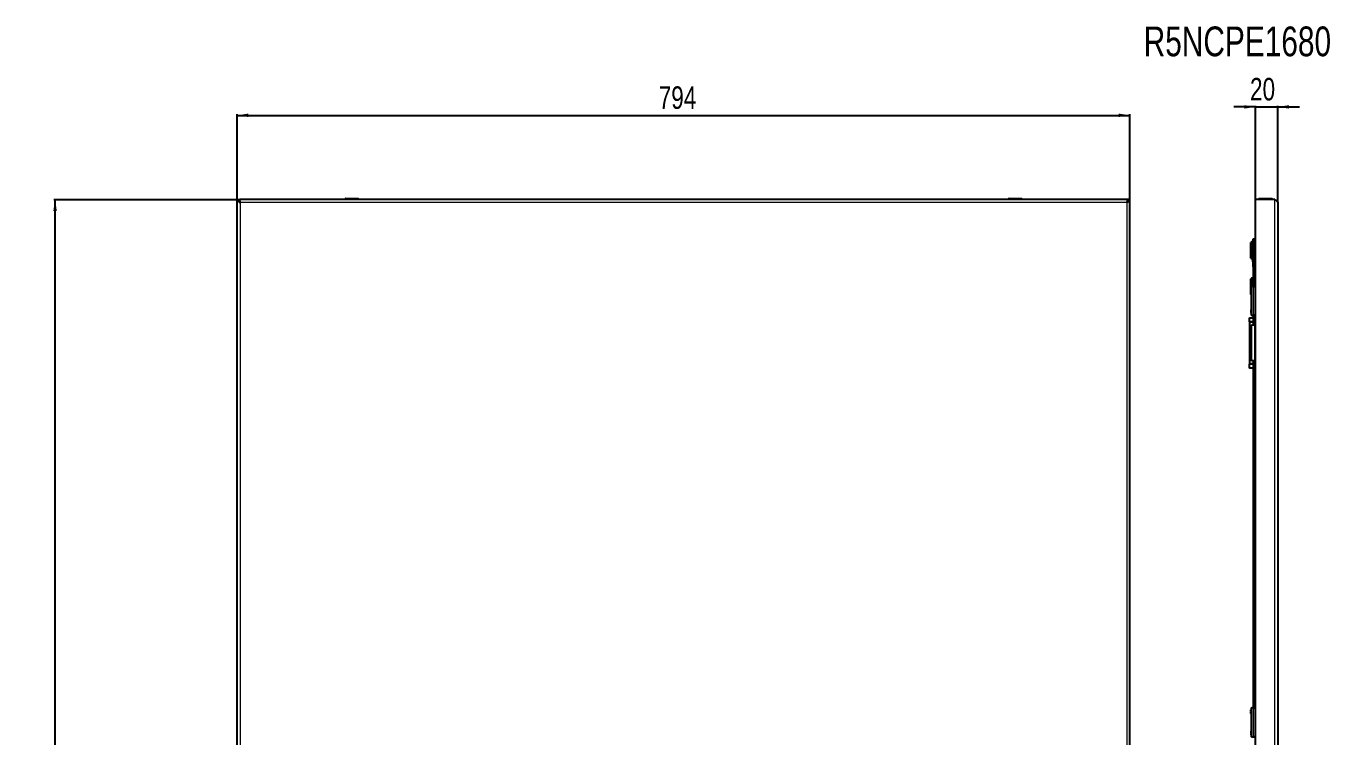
# Model space of a CAD drawing. Header units: millimetres. Extents: x -596 to 1663, y -811 to 1017.
# Drawn here: x -596 to 564, y 385 to 1017 of the extents above; entities that cross this region are included whole.
import ezdxf

# ---------------------------------------------------------------- set-up
doc = ezdxf.new("R2010")
doc.units = ezdxf.units.MM
doc.layers.add('FORMAT', color=7, linetype='Continuous')
doc.styles.add('SLDTEXTSTYLE0', font='TXT', dxfattribs={"width": 0.75})
doc.dimstyles.new('SLDDIMSTYLE0', dxfattribs={"dimtxt": 20, "dimasz": 10, "dimexe": 0, "dimexo": 0.0625, "dimgap": 5, "dimtad": 2, "dimdec": 1, "dimrnd": 1e-09, "dimzin": 12, "dimdsep": 46, "dimtxsty": 'SLDTEXTSTYLE0', "dimsah": 1, "dimcen": 0.09, "dimadec": 0, "dimazin": 3, "dimtfac": 1, "dimtofl": 0, "dimtmove": 0, "dimatfit": 3, "dimfxl": 0, "dimfrac": 2, "dimtolj": 1, "dimtzin": 12, "dimarcsym": 0})
doc.dimstyles.new('SLDDIMSTYLE1', dxfattribs={"dimtxt": 20, "dimasz": 10, "dimexe": 0, "dimexo": 0.0625, "dimgap": 5, "dimtad": 2, "dimdec": 1, "dimrnd": 1e-09, "dimzin": 12, "dimdsep": 46, "dimtxsty": 'SLDTEXTSTYLE0', "dimsah": 1, "dimcen": 0.09, "dimadec": 0, "dimazin": 3, "dimtfac": 1, "dimtmove": 0, "dimatfit": 0, "dimfxl": 0, "dimfrac": 2, "dimtolj": 1, "dimtzin": 12, "dimarcsym": 0})

# ---------------------------------------------------------------- blocks, each defined once
blk = doc.blocks.new('_D')
at = {"layer": 'FORMAT'}
for p, q in [((-408.3, 863.1), (-408.3, 939)), ((-408.3, 938), (385.7, 938)), ((385.7, 863.1), (385.7, 939))]:
    blk.add_line(p, q, dxfattribs=at)
for points in [[(-408.3, 938), (-398.3, 936.5), (-398.3, 939.6)], [(385.7, 938), (375.7, 939.6), (375.7, 936.5)]]:
    blk.add_solid(points, dxfattribs=at)
at = {"layer": 'FORMAT', "insert": (-33.4, 963.8), "char_height": 20, "attachment_point": 1, "style": 'SLDTEXTSTYLE0'}
blk.add_mtext('794', dxfattribs=at)
blk = doc.blocks.new('_D_1')
at = {"layer": 'FORMAT'}
for p, q in [((-408.3, 863), (-571.3, 863)), ((-570.3, -692), (-570.3, 863)), ((-408.3, -692), (-571.3, -692))]:
    blk.add_line(p, q, dxfattribs=at)
for points in [[(-570.3, 863), (-571.8, 853), (-568.7, 853)], [(-570.3, -692), (-568.7, -682), (-571.8, -682)]]:
    blk.add_solid(points, dxfattribs=at)
at = {"layer": 'FORMAT', "insert": (-596.1, 56), "char_height": 20, "attachment_point": 1, "rotation": 90, "style": 'SLDTEXTSTYLE0'}
blk.add_mtext('1555', dxfattribs=at)
blk = doc.blocks.new('_D_3')
at = {"layer": 'FORMAT'}
for p, q in [((497.3, 945.5), (478, 945.5)), ((497.3, 863.1), (497.3, 946.5)), ((497.3, 945.5), (517.3, 945.5)), ((517.3, 860.5), (517.3, 946.5)), ((517.3, 945.5), (536.5, 945.5))]:
    blk.add_line(p, q, dxfattribs=at)
for points in [[(497.3, 945.5), (487.3, 947.1), (487.3, 944)], [(517.3, 945.5), (527.3, 944), (527.3, 947.1)]]:
    blk.add_solid(points, dxfattribs=at)
at = {"layer": 'FORMAT', "insert": (492.5, 971.3), "char_height": 20, "attachment_point": 1, "style": 'SLDTEXTSTYLE0'}
blk.add_mtext('20', dxfattribs=at)

msp = doc.modelspace()

# ---------------------------------------------------------------- linework, layer by layer
at = {"color": 7, "linetype": 'Continuous', "lineweight": 25}
for p, q in [((-408.27, -691.96), (-408.27, 863.04)), ((-408.27, 863.04), (-406.27, 863.04)), ((-405.97, 861.31), (-405.97, 863.04)), ((383.43, 863.04), (-405.97, 863.04)), ((-312.02, 863.79), (-312.02, 863.04)), ((-311.77, 864.04), (-300.77, 864.04)), ((-300.52, 863.04), (-300.52, 863.79)), ((277.98, 863.79), (277.98, 863.04)), ((278.23, 864.04), (280.73, 864.04)), ((280.73, 864.04), (289.23, 864.04)), ((289.48, 863.04), (289.48, 863.79)), ((383.43, 863.04), (383.43, 861.31)), ((385.73, 863.04), (383.73, 863.04)), ((385.73, -691.96), (385.73, 863.04)), ((497.27, -691.96), (497.27, 863.04)), ((514.67, 863.04), (497.27, 863.04)), ((500.52, 863.79), (500.52, 863.04)), ((500.77, 864.04), (501.67, 864.04)), ((501.67, 864.04), (511.77, 864.04)), ((512.02, 863.04), (512.02, 863.79)), ((517.27, 860.44), (517.27, 163.04)), ((493.77, 825.54), (493.27, 825.04)), ((493.27, 818.04), (493.27, 825.04)), ((495.27, 825.54), (493.77, 825.54)), ((493.77, 825.54), (493.77, 818.04)), ((495.07, 823.4), (495.27, 823.4)), ((495.07, 821.41), (495.07, 823.4)), ((495.27, 803.34), (495.27, 827.74)), ((495.57, 828.04), (497.27, 828.04)), ((493.27, 811.04), (493.27, 818.04)), ((493.77, 818.04), (493.77, 810.54)), ((495.05, 816.98), (495.07, 816.98)), ((495.27, 813.76), (495.05, 813.76)), ((495.07, 821.41), (495.27, 821.41)), ((495.07, 819.44), (495.07, 821.41)), ((495.07, 819.44), (495.27, 819.44)), ((495.07, 818.39), (495.27, 818.39)), ((495.07, 817.35), (495.07, 818.39)), ((495.07, 817.35), (495.27, 817.35)), ((495.07, 815.96), (495.07, 817.35)), ((495.07, 815.96), (495.27, 815.96)), ((495.07, 815.47), (495.07, 815.96)), ((495.07, 814.67), (495.07, 815.47)), ((495.07, 815.47), (495.27, 815.47)), ((495.07, 814.67), (495.27, 814.67)), ((495.07, 813.89), (495.07, 814.67)), ((493.27, 811.04), (493.77, 810.54)), ((493.77, 810.54), (495.07, 810.54)), ((495.07, 810.11), (495.07, 810.44)), ((495.07, 810.44), (495.27, 810.44)), ((495.07, 810.11), (495.27, 810.11)), ((495.07, 809.43), (495.07, 810.08)), ((495.07, 809.43), (495.27, 809.43)), ((495.07, 808.4), (495.27, 808.4)), ((495.07, 808.29), (495.07, 808.4)), ((495.07, 808.29), (495.27, 808.29)), ((495.07, 808.05), (495.07, 808.29)), ((495.07, 808.05), (495.27, 808.05)), ((495.07, 807.69), (495.07, 808.05)), ((495.07, 807.69), (495.27, 807.69)), ((495.27, 803.04), (495.27, 786.04)), ((495.27, 803.04), (495.57, 803.04)), ((496.22, 803.04), (495.57, 803.04)), ((496.22, 803.04), (497.27, 803.04)), ((493.77, 793.04), (493.27, 792.54)), ((493.27, 778.54), (493.27, 792.54)), ((495.27, 793.04), (493.77, 793.04)), ((493.77, 793.04), (493.77, 785.87)), ((493.27, 778.54), (493.77, 778.04)), ((493.67, 785.54), (493.67, 760.54)), ((497.16, 786.04), (495.67, 786.04)), ((491.72, 757.04), (491.72, 755.04)), ((495.27, 757.54), (492.22, 757.54)), ((492.22, 754.54), (495.27, 754.54)), ((492.22, 754.54), (492.22, 754.24)), ((492.22, 716.84), (492.22, 754.24)), ((492.22, 754.24), (495.22, 754.24)), ((494.72, 754.54), (494.72, 754.24)), ((495.22, 754.24), (495.27, 754.24)), ((495.27, 760.04), (495.27, 751.54)), ((495.67, 760.04), (497.27, 760.04)), ((493.77, 751.54), (496.77, 751.54)), ((493.77, 719.54), (493.77, 751.54)), ((497.27, 751.54), (496.77, 751.54)), ((496.77, 719.54), (493.77, 719.54)), ((495.27, 719.54), (495.27, 411.04)), ((496.77, 719.54), (497.27, 719.54)), ((491.72, 716.04), (491.72, 714.04)), ((495.22, 716.84), (492.22, 716.84)), ((492.22, 716.84), (492.22, 716.54)), ((495.27, 716.54), (492.22, 716.54)), ((492.22, 713.54), (495.27, 713.54)), ((494.72, 716.84), (494.72, 716.54)), ((495.27, 716.84), (495.22, 716.84)), ((493.67, 410.54), (493.67, 385.54)), ((497.27, 411.04), (495.67, 411.04)), ((495.67, 385.04), (497.27, 385.04))]:
    msp.add_line(p, q, dxfattribs=at)
at = {"color": 8, "linetype": 'Continuous', "lineweight": 18}
for p, q in [((-405.67, 860.44), (-405.67, 163.03)), ((383.13, 860.44), (-405.67, 860.44)), ((-300.52, 863.79), (-312.02, 863.79)), ((280.59, 863.79), (277.98, 863.79)), ((289.48, 863.79), (280.59, 863.79)), ((383.13, -689.36), (383.13, 860.44)), ((501.46, 863.79), (500.52, 863.79)), ((512.02, 863.79), (501.46, 863.79)), ((514.67, -691.96), (514.67, 863.04)), ((495.27, 827.74), (495.57, 827.74)), ((495.57, 828.04), (495.57, 827.74)), ((495.57, 827.74), (495.57, 803.34)), ((497.27, 827.74), (495.57, 827.74)), ((495.07, 812.17), (495.27, 812.17)), ((495.57, 803.34), (495.27, 803.34)), ((495.57, 803.34), (495.57, 803.04)), ((495.57, 803.34), (497.27, 803.34)), ((495.67, 785.54), (497.27, 785.54)), ((495.67, 760.54), (495.67, 785.54)), ((495.22, 754.24), (495.22, 754.54)), ((495.22, 751.54), (495.22, 754.24)), ((497.27, 760.54), (495.67, 760.54)), ((496.77, 719.54), (496.77, 751.54)), ((495.22, 716.84), (495.22, 719.54)), ((495.22, 716.54), (495.22, 716.84)), ((495.67, 385.54), (495.67, 410.54)), ((495.67, 410.54), (497.27, 410.54)), ((497.27, 385.54), (495.67, 385.54))]:
    msp.add_line(p, q, dxfattribs=at)
at = {"color": 7, "linetype": 'Continuous', "lineweight": 25}
for centre, radius, start, end in [((-311.77, 863.79), 0.25, 90, 180), ((-300.77, 863.79), 0.25, 0, 90), ((278.23, 863.79), 0.25, 90, 180), ((289.23, 863.79), 0.25, 0, 90), ((500.77, 863.79), 0.25, 90, 180), ((511.77, 863.79), 0.25, 0, 90), ((495.57, 827.74), 0.3, 90, 180), ((495.57, 803.34), 0.3, 180, 270), ((492.22, 757.04), 0.5, 90, 180), ((492.22, 755.04), 0.5, 180, 270), ((492.22, 716.04), 0.5, 90, 180), ((492.22, 714.04), 0.5, 180, 270)]:
    msp.add_arc(centre, radius, start, end, dxfattribs=at)
for points, knots in [([(-408.27, 863.04), (-408.27, 862.94), (-408.25, 862.83), (-408.18, 862.61), (-408.13, 862.5), (-408, 862.28), (-407.92, 862.18), (-407.73, 861.96), (-407.62, 861.85), (-407.38, 861.63), (-407.25, 861.53), (-406.97, 861.31), (-406.82, 861.2), (-406.34, 860.88), (-406.01, 860.66), (-405.67, 860.44)], [0, 0, 0, 0, 0.125, 0.125, 0.25, 0.25, 0.375, 0.375, 0.5, 0.5, 0.625, 0.625, 0.75, 0.75, 1, 1, 1, 1]), ([(-406.27, 863.04), (-406.27, 862.61), (-406.2, 862.18), (-405.98, 861.31), (-405.82, 860.88), (-405.67, 860.44)], [0, 0, 0, 0, 0.5, 0.5, 1, 1, 1, 1]), ([(-405.67, 860.44), (-405.69, 860.78), (-405.72, 861.12), (-405.77, 861.75), (-405.79, 862.04), (-405.84, 862.52), (-405.87, 862.72), (-405.92, 862.98), (-405.94, 863.04), (-405.97, 863.04)], [0, 0, 0, 0, 0.25, 0.25, 0.5, 0.5, 0.75, 0.75, 1, 1, 1, 1]), ([(383.43, 863.04), (383.41, 863.04), (383.38, 862.98), (383.33, 862.72), (383.31, 862.52), (383.26, 862.04), (383.23, 861.75), (383.18, 861.12), (383.16, 860.78), (383.13, 860.44)], [0, 0, 0, 0, 0.25, 0.25, 0.5, 0.5, 0.75, 0.75, 1, 1, 1, 1]), ([(383.13, 860.44), (383.29, 860.88), (383.45, 861.31), (383.67, 862.18), (383.73, 862.61), (383.73, 863.04)], [0, 0, 0, 0, 0.5, 0.5, 1, 1, 1, 1]), ([(383.13, 860.44), (383.31, 860.55), (383.47, 860.66), (383.81, 860.88), (383.97, 860.99), (384.29, 861.21), (384.44, 861.31), (384.72, 861.53), (384.85, 861.64), (385.09, 861.86), (385.2, 861.96), (385.39, 862.18), (385.47, 862.29), (385.67, 862.61), (385.73, 862.83), (385.73, 863.04)], [0, 0, 0, 0, 0.125, 0.125, 0.25, 0.25, 0.375, 0.375, 0.5, 0.5, 0.625, 0.625, 0.75, 0.75, 1, 1, 1, 1]), ([(514.67, 863.04), (514.84, 862.94), (515.01, 862.83), (515.35, 862.61), (515.51, 862.5), (515.83, 862.28), (515.98, 862.18), (516.26, 861.96), (516.39, 861.85), (516.63, 861.63), (516.74, 861.53), (516.93, 861.31), (517.01, 861.2), (517.21, 860.88), (517.27, 860.66), (517.27, 860.44)], [0, 0, 0, 0, 0.125, 0.125, 0.25, 0.25, 0.375, 0.375, 0.5, 0.5, 0.625, 0.625, 0.75, 0.75, 1, 1, 1, 1]), ([(495.07, 818.57), (495.07, 818.61), (495.07, 818.9), (495.07, 819.19), (495.07, 819.44)], [0, 0, 0, 0, 0.1394984, 1, 1, 1, 1]), ([(495.07, 812.17), (495.07, 812.5), (495.07, 813.11), (495.07, 813.67), (495.07, 813.71), (495.07, 813.72)], [0, 0, 0, 0, 0.41567843, 0.77627748, 1, 1, 1, 1]), ([(495.07, 810.44), (495.07, 810.78), (495.07, 811.41), (495.07, 811.93), (495.07, 812.17)], [0, 0, 0, 0, 0.5367999, 1, 1, 1, 1]), ([(495.07, 808.4), (495.07, 808.55), (495.07, 808.81), (495.07, 809.24), (495.07, 809.43)], [0, 0, 0, 0, 0.5476433, 1, 1, 1, 1]), ([(493.37, 783.55), (493.37, 783.6), (493.37, 783.69), (493.37, 783.78), (493.37, 783.86), (493.37, 783.99), (493.37, 784.02), (493.37, 784.04)], [0, 0, 0, 0, 0.1246927, 0.1871822, 0.2497734, 0.5000394, 1, 1, 1, 1]), ([(493.37, 783.34), (493.37, 783.34), (493.37, 783.34), (493.37, 783.35), (493.37, 783.37), (493.37, 783.39), (493.37, 783.43), (493.37, 783.47), (493.37, 783.51), (493.37, 783.53), (493.37, 783.55)], [0, 0, 0, 0, 0.1288253, 0.1801694, 0.2433966, 0.3698599, 0.4998642, 0.7496495, 0.8434763, 1, 1, 1, 1]), ([(493.37, 781.83), (493.37, 781.91), (493.37, 782.06), (493.37, 782.28), (493.37, 782.46), (493.37, 782.63), (493.37, 782.73), (493.37, 782.74), (493.37, 782.75)], [0, 0, 0, 0, 0.1250486, 0.2498861, 0.3708558, 0.4998199, 0.7496086, 1, 1, 1, 1]), ([(493.37, 780.99), (493.37, 780.99), (493.37, 781), (493.37, 781.09), (493.37, 781.19), (493.37, 781.32), (493.37, 781.53), (493.37, 781.71), (493.37, 781.83)], [0, 0, 0, 0, 0.25007, 0.3791813, 0.5004993, 0.6241696, 0.7508424, 1, 1, 1, 1]), ([(493.37, 765.1), (493.37, 765.1), (493.37, 765.09), (493.37, 765), (493.37, 764.9), (493.37, 764.77), (493.37, 764.56), (493.37, 764.38), (493.37, 764.26)], [0, 0, 0, 0, 0.2500695, 0.3795588, 0.5004992, 0.6245563, 0.7508428, 1, 1, 1, 1]), ([(493.37, 764.26), (493.37, 764.22), (493.37, 764.14), (493.37, 763.99), (493.37, 763.81), (493.37, 763.63), (493.37, 763.46), (493.37, 763.36), (493.37, 763.34), (493.37, 763.34)], [0, 0, 0, 0, 0.0626366, 0.1252782, 0.2500723, 0.3748405, 0.4999941, 0.7496958, 1, 1, 1, 1]), ([(493.37, 762.75), (493.37, 762.75), (493.37, 762.75), (493.37, 762.74), (493.37, 762.72), (493.37, 762.7), (493.37, 762.64), (493.37, 762.58), (493.37, 762.54)], [0, 0, 0, 0, 0.1310705, 0.1824367, 0.2437962, 0.3713877, 0.5004416, 1, 1, 1, 1]), ([(493.37, 762.54), (493.37, 762.51), (493.37, 762.46), (493.37, 762.38), (493.37, 762.31), (493.37, 762.23), (493.37, 762.1), (493.37, 762.06), (493.37, 762.04)], [0, 0, 0, 0, 0.0626863, 0.1251726, 0.1876279, 0.2501847, 0.5003136, 1, 1, 1, 1]), ([(493.37, 408.55), (493.37, 408.6), (493.37, 408.69), (493.37, 408.78), (493.37, 408.86), (493.37, 408.99), (493.37, 409.02), (493.37, 409.04)], [0, 0, 0, 0, 0.12469266, 0.18718223, 0.24977336, 0.50003944, 1, 1, 1, 1]), ([(493.37, 408.34), (493.37, 408.34), (493.37, 408.34), (493.37, 408.35), (493.37, 408.37), (493.37, 408.39), (493.37, 408.43), (493.37, 408.47), (493.37, 408.51), (493.37, 408.53), (493.37, 408.55)], [0, 0, 0, 0, 0.1288253, 0.1801694, 0.2433966, 0.3698599, 0.4998642, 0.7496495, 0.8434763, 1, 1, 1, 1]), ([(493.37, 406.83), (493.37, 406.91), (493.37, 407.06), (493.37, 407.28), (493.37, 407.46), (493.37, 407.63), (493.37, 407.73), (493.37, 407.74), (493.37, 407.75)], [0, 0, 0, 0, 0.1250486, 0.2498861, 0.3708558, 0.4998199, 0.7496086, 1, 1, 1, 1]), ([(493.37, 405.99), (493.37, 405.99), (493.37, 406), (493.37, 406.09), (493.37, 406.19), (493.37, 406.32), (493.37, 406.53), (493.37, 406.71), (493.37, 406.83)], [0, 0, 0, 0, 0.25007, 0.3791813, 0.5004993, 0.6241696, 0.7508424, 1, 1, 1, 1]), ([(493.37, 390.1), (493.37, 390.1), (493.37, 390.09), (493.37, 390), (493.37, 389.9), (493.37, 389.77), (493.37, 389.56), (493.37, 389.38), (493.37, 389.26)], [0, 0, 0, 0, 0.2500695, 0.3795588, 0.5004992, 0.6245563, 0.7508428, 1, 1, 1, 1]), ([(493.37, 389.26), (493.37, 389.22), (493.37, 389.14), (493.37, 388.99), (493.37, 388.81), (493.37, 388.63), (493.37, 388.46), (493.37, 388.36), (493.37, 388.34), (493.37, 388.34)], [0, 0, 0, 0, 0.0626366, 0.1252782, 0.2500723, 0.3748405, 0.4999941, 0.7496958, 1, 1, 1, 1]), ([(493.37, 387.75), (493.37, 387.75), (493.37, 387.75), (493.37, 387.74), (493.37, 387.72), (493.37, 387.7), (493.37, 387.64), (493.37, 387.58), (493.37, 387.54)], [0, 0, 0, 0, 0.1310705, 0.1824367, 0.2437962, 0.3713877, 0.5004416, 1, 1, 1, 1]), ([(493.37, 387.54), (493.37, 387.51), (493.37, 387.46), (493.37, 387.38), (493.37, 387.31), (493.37, 387.23), (493.37, 387.1), (493.37, 387.06), (493.37, 387.04)], [0, 0, 0, 0, 0.0626863, 0.1251726, 0.1876279, 0.2501847, 0.5003136, 1, 1, 1, 1])]:
    msp.add_open_spline(points, degree=3, knots=knots, dxfattribs=at)
for points in [[(493.67, 785.54), (493.68, 785.61), (493.69, 785.74), (493.81, 785.91), (493.98, 786.02), (494.11, 786.04), (494.17, 786.04)], [(495.67, 786.04), (495.48, 786.04), (495.08, 786.04), (494.59, 786.04), (494.24, 786.04), (494.19, 786.04), (494.17, 786.04)], [(494.17, 760.04), (494.11, 760.05), (493.98, 760.07), (493.81, 760.18), (493.69, 760.35), (493.68, 760.48), (493.67, 760.54)], [(494.17, 760.04), (494.19, 760.04), (494.24, 760.04), (494.59, 760.04), (495.08, 760.04), (495.48, 760.04), (495.67, 760.04)], [(493.67, 410.54), (493.68, 410.61), (493.69, 410.74), (493.81, 410.91), (493.98, 411.02), (494.11, 411.04), (494.17, 411.04)], [(495.67, 411.04), (495.48, 411.04), (495.08, 411.04), (494.59, 411.04), (494.24, 411.04), (494.19, 411.04), (494.17, 411.04)], [(494.17, 385.04), (494.11, 385.05), (493.98, 385.07), (493.81, 385.18), (493.69, 385.35), (493.68, 385.48), (493.67, 385.54)], [(494.17, 385.04), (494.19, 385.04), (494.24, 385.04), (494.59, 385.04), (495.08, 385.04), (495.48, 385.04), (495.67, 385.04)]]:
    msp.add_open_spline(points, degree=3, dxfattribs=at)
at = {"color": 8, "linetype": 'Continuous', "lineweight": 18}
for points in [[(495.67, 785.54), (495.41, 785.54), (494.89, 785.54), (494.23, 785.54), (493.76, 785.54), (493.7, 785.54), (493.67, 785.54)], [(495.67, 786.04), (495.67, 786.04), (495.67, 786.02), (495.67, 785.91), (495.67, 785.74), (495.67, 785.61), (495.67, 785.54)], [(493.67, 760.54), (493.7, 760.54), (493.76, 760.54), (494.23, 760.54), (494.89, 760.54), (495.41, 760.54), (495.67, 760.54)], [(495.67, 760.54), (495.67, 760.48), (495.67, 760.35), (495.67, 760.18), (495.67, 760.07), (495.67, 760.05), (495.67, 760.04)], [(495.67, 410.54), (495.41, 410.54), (494.89, 410.54), (494.23, 410.54), (493.76, 410.54), (493.7, 410.54), (493.67, 410.54)], [(495.67, 411.04), (495.67, 411.04), (495.67, 411.02), (495.67, 410.91), (495.67, 410.74), (495.67, 410.61), (495.67, 410.54)], [(493.67, 385.54), (493.7, 385.54), (493.76, 385.54), (494.23, 385.54), (494.89, 385.54), (495.41, 385.54), (495.67, 385.54)], [(495.67, 385.54), (495.67, 385.48), (495.67, 385.35), (495.67, 385.18), (495.67, 385.07), (495.67, 385.05), (495.67, 385.04)]]:
    msp.add_open_spline(points, degree=3, dxfattribs=at)

# ---------------------------------------------------------------- texts
at = {"layer": 'FORMAT', "insert": (397.93, 1017.05), "char_height": 26.458, "attachment_point": 1, "style": 'SLDTEXTSTYLE0'}
msp.add_mtext('R5NCPE1680', dxfattribs=at)

# ---------------------------------------------------------------- dimensions: what is measured, and where the dimension line sits
at = {"layer": 'FORMAT'}
for base, p1, p2, dimstyle, picture, middle in [((385.73, 938.04), (-408.27, 863.04), (385.73, 863.04), 'SLDDIMSTYLE0', '_D', (-11.27, 938.04)), ((517.27, 945.54), (497.27, 863.04), (517.27, 860.44), 'SLDDIMSTYLE1', '_D_3', (507.27, 945.54))]:
    dim = msp.add_linear_dim(base=base, p1=p1, p2=p2, dimstyle=dimstyle, dxfattribs=at)
    dim.commit()
    dim.dimension.update_dxf_attribs({"geometry": picture, "text_midpoint": middle, "dimtype": 160})
dim = msp.add_linear_dim(base=(-570.27, 863.04), p1=(-408.27, -691.96), p2=(-408.27, 863.04), angle=90, dimstyle='SLDDIMSTYLE0', dxfattribs=at)
dim.commit()
dim.dimension.update_dxf_attribs({"geometry": '_D_1', "text_midpoint": (-570.27, 85.54), "dimtype": 160})

doc.saveas('drawing.dxf')
